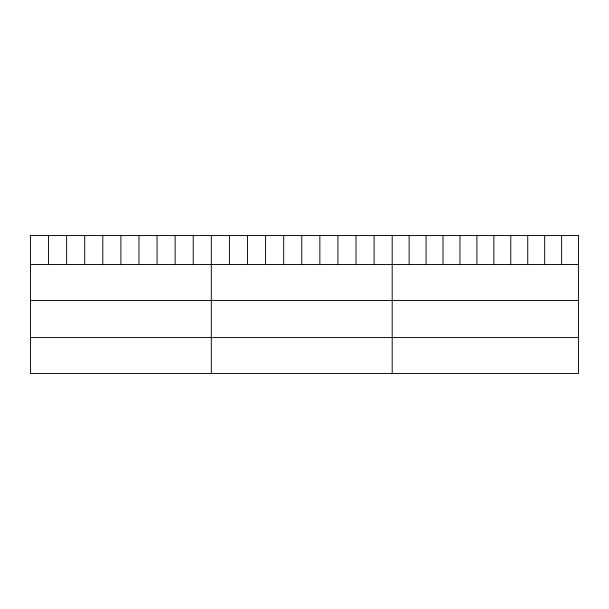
<?xml version="1.0" encoding="UTF-8"?>
<svg xmlns="http://www.w3.org/2000/svg" width="609" height="609" viewBox="0 0 609 609"><rect width="100%" height="100%" fill="white"/><g stroke="black" fill="none" stroke-linecap="round" stroke-linejoin="round"><path stroke-width="0.91" d="M578.55 264.542L578.55 373.538L30.45 373.538L30.45 235.462L578.55 235.462L578.55 264.542L30.45 264.542M30.45 300.511L578.55 300.511M30.45 337.569L578.55 337.569M561.612 235.462L561.612 264.542M544.667 235.462L544.667 264.542M527.729 235.462L527.729 264.542M510.784 235.462L510.784 264.542M493.846 235.462L493.846 264.542M476.9 235.462L476.9 264.542M459.962 235.462L459.962 264.542M443.017 235.462L443.017 264.542M426.079 235.462L426.079 264.542M409.134 235.462L409.134 264.542M392.196 235.462L392.196 373.538M374.109 235.462L374.109 264.542M356.021 235.462L356.021 264.542M337.934 235.462L337.934 264.542M319.847 235.462L319.847 264.542M301.76 235.462L301.76 264.542M283.672 235.462L283.672 264.542M265.585 235.462L265.585 264.542M247.498 235.462L247.498 264.542M229.41 235.462L229.41 264.542M211.323 235.462L211.323 373.538M193.236 235.462L193.236 264.542M175.148 235.462L175.148 264.542M157.061 235.462L157.061 264.542M138.974 235.462L138.974 264.542M120.887 235.462L120.887 264.542M102.799 235.462L102.799 264.542M84.712 235.462L84.712 264.542M66.625 235.462L66.625 264.542M48.537 235.462L48.537 264.542"/></g></svg>
